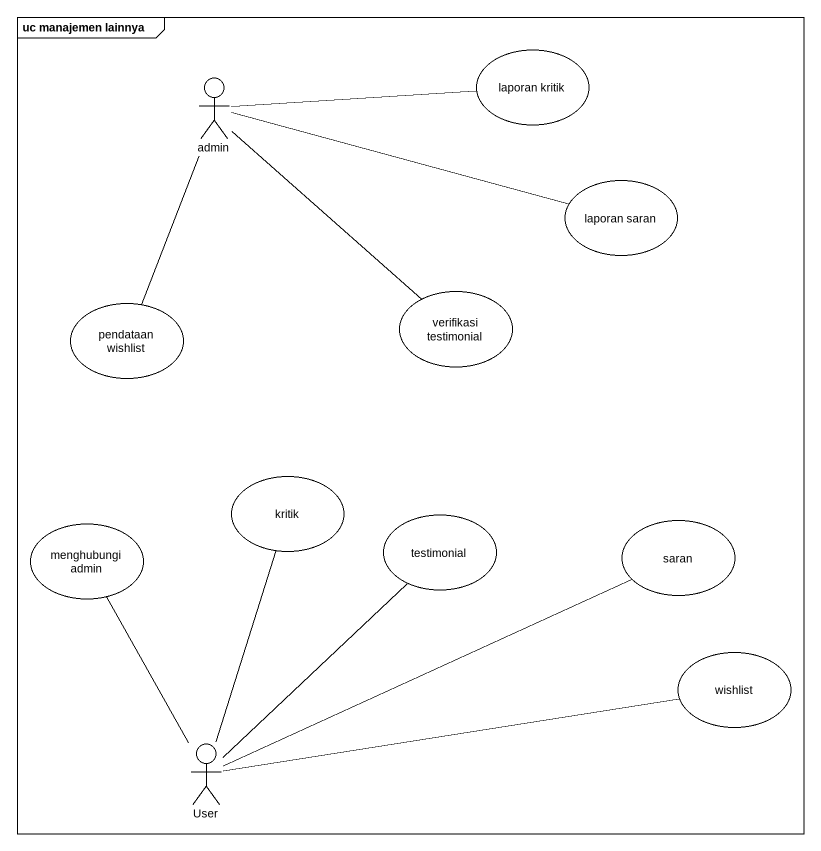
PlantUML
@startuml
mainframe uc manajemen lainnya
actor admin
usecase "laporan kritik" as laporan_kritik
usecase "laporan saran" as laporan_saran
usecase "pendataan wishlist" as pendataan_wishlist
usecase "verifikasi testimonial" as verifikasi_testimonial
usecase kritik
usecase testimonial
usecase "menghubungi admin" as menghubungi_admin
usecase saran
usecase wishlist
actor User
admin -right- laporan_kritik
admin -right- laporan_saran
admin -- pendataan_wishlist
admin -- verifikasi_testimonial
User -up- kritik
User -up- testimonial
User -up- menghubungi_admin
User -right- saran
User -right- wishlist
@enduml
